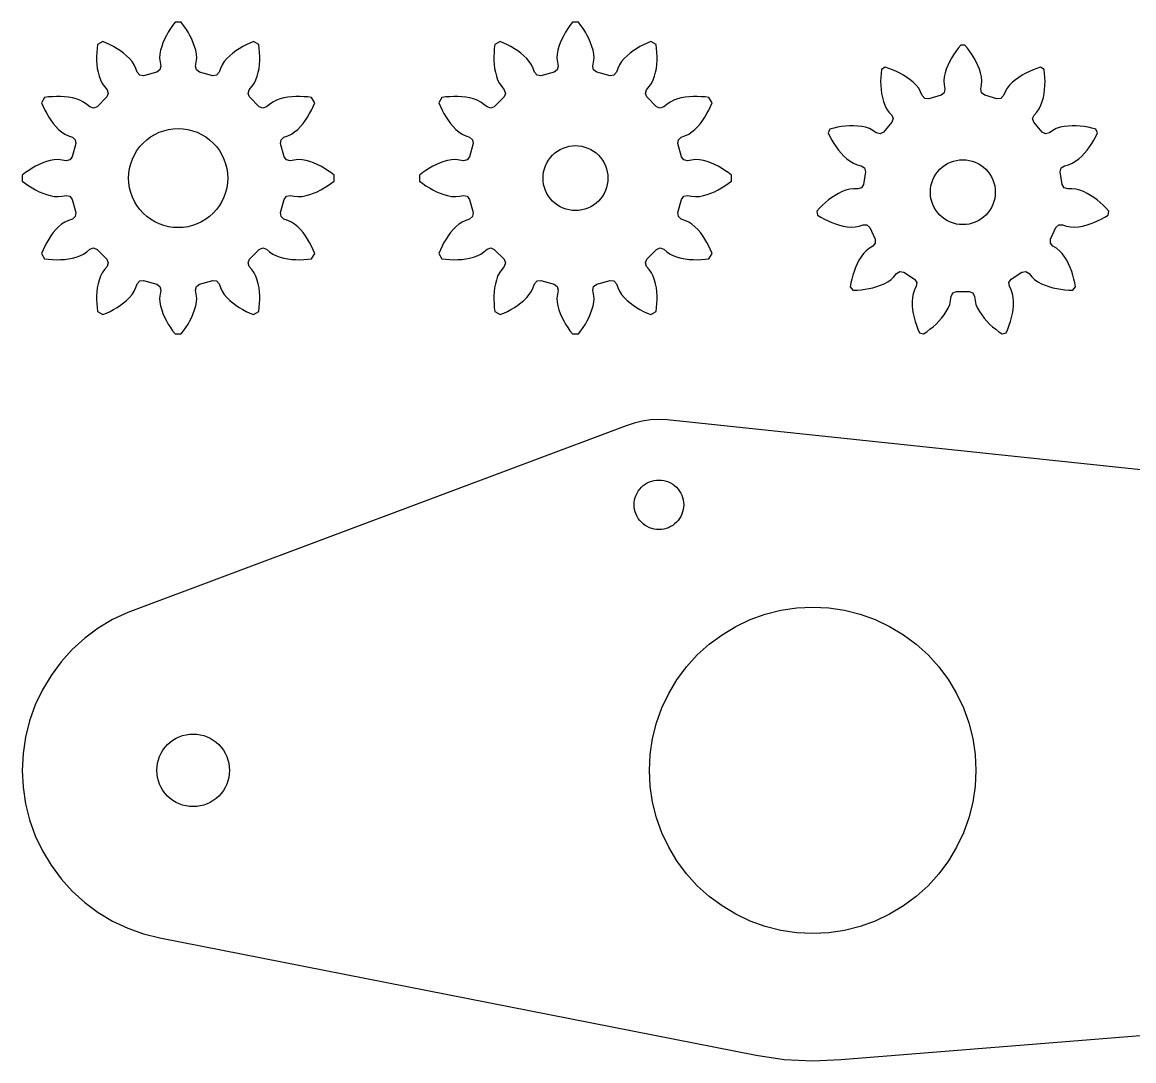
# Model space of a CAD drawing. Header units: millimetres. Extents: x 5 to 285, y 5 to 225.
# Drawn here: x 5 to 70, y 164.2 to 225 of the extents above; entities that cross this region are included whole.
import ezdxf

# ---------------------------------------------------------------- set-up
doc = ezdxf.new("R2010")
doc.units = ezdxf.units.MM
doc.layers.add('CUT', color=1, linetype='Continuous')

msp = doc.modelspace()

# ---------------------------------------------------------------- linework, layer by layer
at = {"layer": 'CUT'}
for points in [[(14.4449, 206.9403), (14.576, 207.1326), (14.7009, 207.3289), (14.814, 207.5323), (14.918, 207.7404), (15.0106, 207.9539), (15.0879, 208.1734), (15.1502, 208.3976), (15.193, 208.6262), (15.2085, 208.8581), (15.1783, 209.0888), (15.1426, 209.3188), (15.1871, 209.5416), (15.3691, 209.6776), (16.1449, 209.8854), (16.3705, 209.8587), (16.5205, 209.688), (16.6045, 209.4709), (16.6937, 209.2561), (16.823, 209.0629), (16.9745, 208.8864), (17.1405, 208.7234), (17.3172, 208.572), (17.5041, 208.4334), (17.6982, 208.3051), (17.8979, 208.1855), (18.1042, 208.078), (18.3139, 207.977), (18.5289, 207.888), (18.8407, 208.068), (18.8711, 208.2987), (18.8885, 208.5308), (18.8985, 208.7633), (18.8948, 208.9959), (18.8808, 209.2282), (18.8542, 209.4594), (18.8114, 209.6881), (18.7532, 209.9134), (18.6761, 210.1328), (18.5735, 210.3414), (18.432, 210.526), (18.2861, 210.7074), (18.2132, 210.9226), (18.3028, 211.1313), (18.8708, 211.6993), (19.0795, 211.7889), (19.2947, 211.716), (19.4761, 211.5701), (19.6607, 211.4286), (19.8693, 211.326), (20.0887, 211.2489), (20.314, 211.1907), (20.5427, 211.1479), (20.7739, 211.1213), (21.0062, 211.1073), (21.2388, 211.1036), (21.4713, 211.1136), (21.7034, 211.131), (21.9341, 211.1614), (22.1141, 211.4732), (22.0251, 211.6882), (21.9241, 211.8979), (21.8166, 212.1042), (21.697, 212.3039), (21.5687, 212.498), (21.4301, 212.6849), (21.2787, 212.8616), (21.1157, 213.0276), (20.9392, 213.1791), (20.746, 213.3084), (20.5312, 213.3976), (20.3141, 213.4816), (20.1434, 213.6316), (20.1167, 213.8572), (20.3245, 214.633), (20.4605, 214.815), (20.6833, 214.8595), (20.9133, 214.8238), (21.144, 214.7936), (21.3759, 214.8091), (21.6045, 214.8519), (21.8287, 214.9142), (22.0482, 214.9915), (22.2617, 215.0841), (22.4698, 215.1881), (22.6732, 215.3012), (22.8695, 215.4261), (23.0618, 215.5572), (23.2464, 215.6989), (23.2464, 216.0589), (23.0618, 216.2006), (22.8695, 216.3317), (22.6732, 216.4566), (22.4698, 216.5697), (22.2617, 216.6737), (22.0482, 216.7663), (21.8287, 216.8436), (21.6045, 216.9059), (21.3759, 216.9487), (21.144, 216.9642), (20.9133, 216.934), (20.6833, 216.8983), (20.4605, 216.9428), (20.3245, 217.1248), (20.1167, 217.9006), (20.1434, 218.1262), (20.3141, 218.2762), (20.5312, 218.3602), (20.746, 218.4494), (20.9392, 218.5787), (21.1157, 218.7302), (21.2787, 218.8962), (21.4301, 219.0729), (21.5687, 219.2598), (21.697, 219.4539), (21.8166, 219.6536), (21.9241, 219.8599), (22.0251, 220.0696), (22.1141, 220.2846), (21.9341, 220.5964), (21.7034, 220.6268), (21.4713, 220.6442), (21.2388, 220.6542), (21.0062, 220.6505), (20.7739, 220.6365), (20.5427, 220.6099), (20.314, 220.5671), (20.0887, 220.5089), (19.8693, 220.4318), (19.6607, 220.3292), (19.4761, 220.1877), (19.2947, 220.0418), (19.0795, 219.9689), (18.8708, 220.0585), (18.3028, 220.6265), (18.2132, 220.8352), (18.2861, 221.0504), (18.432, 221.2318), (18.5735, 221.4164), (18.6761, 221.625), (18.7532, 221.8444), (18.8114, 222.0697), (18.8542, 222.2984), (18.8808, 222.5296), (18.8948, 222.7619), (18.8985, 222.9945), (18.8885, 223.227), (18.8711, 223.4591), (18.8407, 223.6898), (18.5289, 223.8698), (18.3139, 223.7808), (18.1042, 223.6798), (17.8979, 223.5723), (17.6982, 223.4527), (17.5041, 223.3244), (17.3172, 223.1858), (17.1405, 223.0344), (16.9745, 222.8714), (16.823, 222.6949), (16.6937, 222.5017), (16.6045, 222.2869), (16.5205, 222.0698), (16.3705, 221.8991), (16.1449, 221.8724), (15.3691, 222.0802), (15.1871, 222.2162), (15.1426, 222.439), (15.1783, 222.669), (15.2085, 222.8997), (15.193, 223.1316), (15.1502, 223.3602), (15.0879, 223.5844), (15.0106, 223.8039), (14.918, 224.0174), (14.814, 224.2255), (14.7009, 224.4289), (14.576, 224.6252), (14.4449, 224.8175), (14.3032, 225.0021), (13.9432, 225.0021), (13.8015, 224.8175), (13.6704, 224.6252), (13.5455, 224.4289), (13.4324, 224.2255), (13.3284, 224.0174), (13.2358, 223.8039), (13.1585, 223.5844), (13.0962, 223.3602), (13.0534, 223.1316), (13.0379, 222.8997), (13.0681, 222.669), (13.1038, 222.439), (13.0593, 222.2162), (12.8773, 222.0802), (12.1015, 221.8724), (11.8759, 221.8991), (11.7259, 222.0698), (11.6419, 222.2869), (11.5527, 222.5017), (11.4234, 222.6949), (11.2719, 222.8714), (11.1059, 223.0344), (10.9292, 223.1858), (10.7423, 223.3244), (10.5482, 223.4527), (10.3485, 223.5723), (10.1422, 223.6798), (9.9325, 223.7808), (9.7175, 223.8698), (9.4057, 223.6898), (9.3753, 223.4591), (9.3579, 223.227), (9.3479, 222.9945), (9.3516, 222.7619), (9.3656, 222.5296), (9.3922, 222.2984), (9.435, 222.0697), (9.4932, 221.8444), (9.5703, 221.625), (9.6729, 221.4164), (9.8144, 221.2318), (9.9603, 221.0504), (10.0332, 220.8352), (9.9436, 220.6265), (9.3756, 220.0585), (9.1669, 219.9689), (8.9517, 220.0418), (8.7703, 220.1877), (8.5857, 220.3292), (8.3771, 220.4318), (8.1577, 220.5089), (7.9324, 220.5671), (7.7037, 220.6099), (7.4725, 220.6365), (7.2402, 220.6505), (7.0076, 220.6542), (6.7751, 220.6442), (6.543, 220.6268), (6.3123, 220.5964), (6.1323, 220.2846), (6.2213, 220.0696), (6.3223, 219.8599), (6.4298, 219.6536), (6.5494, 219.4539), (6.6777, 219.2598), (6.8163, 219.0729), (6.9677, 218.8962), (7.1307, 218.7302), (7.3072, 218.5787), (7.5004, 218.4494), (7.7152, 218.3602), (7.9323, 218.2762), (8.103, 218.1262), (8.1297, 217.9006), (7.9219, 217.1248), (7.7859, 216.9428), (7.5631, 216.8983), (7.3331, 216.934), (7.1024, 216.9642), (6.8705, 216.9487), (6.6419, 216.9059), (6.4177, 216.8436), (6.1982, 216.7663), (5.9847, 216.6737), (5.7766, 216.5697), (5.5732, 216.4566), (5.3769, 216.3317), (5.1846, 216.2006), (5, 216.0589), (5, 215.6989), (5.1846, 215.5572), (5.3769, 215.4261), (5.5732, 215.3012), (5.7766, 215.1881), (5.9847, 215.0841), (6.1982, 214.9915), (6.4177, 214.9142), (6.6419, 214.8519), (6.8705, 214.8091), (7.1024, 214.7936), (7.3331, 214.8238), (7.5631, 214.8595), (7.7859, 214.815), (7.9219, 214.633), (8.1297, 213.8572), (8.103, 213.6316), (7.9323, 213.4816), (7.7152, 213.3976), (7.5004, 213.3084), (7.3072, 213.1791), (7.1307, 213.0276), (6.9677, 212.8616), (6.8163, 212.6849), (6.6777, 212.498), (6.5494, 212.3039), (6.4298, 212.1042), (6.3223, 211.8979), (6.2213, 211.6882), (6.1323, 211.4732), (6.3123, 211.1614), (6.543, 211.131), (6.7751, 211.1136), (7.0076, 211.1036), (7.2402, 211.1073), (7.4725, 211.1213), (7.7037, 211.1479), (7.9324, 211.1907), (8.1577, 211.2489), (8.3771, 211.326), (8.5857, 211.4286), (8.7703, 211.5701), (8.9517, 211.716), (9.1669, 211.7889), (9.3756, 211.6993), (9.9436, 211.1313), (10.0332, 210.9226), (9.9603, 210.7074), (9.8144, 210.526), (9.6729, 210.3414), (9.5703, 210.1328), (9.4932, 209.9134), (9.435, 209.6881), (9.3922, 209.4594), (9.3656, 209.2282), (9.3516, 208.9959), (9.3479, 208.7633), (9.3579, 208.5308), (9.3753, 208.2987), (9.4057, 208.068), (9.7175, 207.888), (9.9325, 207.977), (10.1422, 208.078), (10.3485, 208.1855), (10.5482, 208.3051), (10.7423, 208.4334), (10.9292, 208.572), (11.1059, 208.7234), (11.2719, 208.8864), (11.4234, 209.0629), (11.5527, 209.2561), (11.6419, 209.4709), (11.7259, 209.688), (11.8759, 209.8587), (12.1015, 209.8854), (12.8773, 209.6776), (13.0593, 209.5416), (13.1038, 209.3188), (13.0681, 209.0888), (13.0379, 208.8581), (13.0534, 208.6262), (13.0962, 208.3976), (13.1585, 208.1734), (13.2358, 207.9539), (13.3284, 207.7404), (13.4324, 207.5323), (13.5455, 207.3289), (13.6704, 207.1326), (13.8015, 206.9403), (13.9432, 206.7557), (14.3032, 206.7557)], [(37.6913, 206.9403), (37.8224, 207.1326), (37.9473, 207.3289), (38.0604, 207.5323), (38.1644, 207.7404), (38.257, 207.9539), (38.3343, 208.1734), (38.3966, 208.3976), (38.4394, 208.6262), (38.4549, 208.8581), (38.4247, 209.0888), (38.389, 209.3188), (38.4335, 209.5416), (38.6155, 209.6776), (39.3913, 209.8854), (39.6169, 209.8587), (39.7669, 209.688), (39.8509, 209.4709), (39.9401, 209.2561), (40.0694, 209.0629), (40.2209, 208.8864), (40.3869, 208.7234), (40.5636, 208.572), (40.7505, 208.4334), (40.9446, 208.3051), (41.1443, 208.1855), (41.3506, 208.078), (41.5603, 207.977), (41.7753, 207.888), (42.0871, 208.068), (42.1175, 208.2987), (42.1349, 208.5308), (42.1449, 208.7633), (42.1412, 208.9959), (42.1272, 209.2282), (42.1006, 209.4594), (42.0578, 209.6881), (41.9996, 209.9134), (41.9225, 210.1328), (41.8199, 210.3414), (41.6784, 210.526), (41.5325, 210.7074), (41.4596, 210.9226), (41.5492, 211.1313), (42.1172, 211.6993), (42.3259, 211.7889), (42.5411, 211.716), (42.7225, 211.5701), (42.9071, 211.4286), (43.1157, 211.326), (43.3351, 211.2489), (43.5604, 211.1907), (43.7891, 211.1479), (44.0203, 211.1213), (44.2526, 211.1073), (44.4852, 211.1036), (44.7177, 211.1136), (44.9498, 211.131), (45.1805, 211.1614), (45.3605, 211.4732), (45.2715, 211.6882), (45.1705, 211.8979), (45.063, 212.1042), (44.9434, 212.3039), (44.8151, 212.498), (44.6765, 212.6849), (44.5251, 212.8616), (44.3621, 213.0276), (44.1856, 213.1791), (43.9924, 213.3084), (43.7776, 213.3976), (43.5605, 213.4816), (43.3898, 213.6316), (43.3631, 213.8572), (43.5709, 214.633), (43.7069, 214.815), (43.9297, 214.8595), (44.1597, 214.8238), (44.3904, 214.7936), (44.6223, 214.8091), (44.8509, 214.8519), (45.0751, 214.9142), (45.2946, 214.9915), (45.5081, 215.0841), (45.7162, 215.1881), (45.9196, 215.3012), (46.1159, 215.4261), (46.3082, 215.5572), (46.4928, 215.6989), (46.4928, 216.0589), (46.3082, 216.2006), (46.1159, 216.3317), (45.9196, 216.4566), (45.7162, 216.5697), (45.5081, 216.6737), (45.2946, 216.7663), (45.0751, 216.8436), (44.8509, 216.9059), (44.6223, 216.9487), (44.3904, 216.9642), (44.1597, 216.934), (43.9297, 216.8983), (43.7069, 216.9428), (43.5709, 217.1248), (43.3631, 217.9006), (43.3898, 218.1262), (43.5605, 218.2762), (43.7776, 218.3602), (43.9924, 218.4494), (44.1856, 218.5787), (44.3621, 218.7302), (44.5251, 218.8962), (44.6765, 219.0729), (44.8151, 219.2598), (44.9434, 219.4539), (45.063, 219.6536), (45.1705, 219.8599), (45.2715, 220.0696), (45.3605, 220.2846), (45.1805, 220.5964), (44.9498, 220.6268), (44.7177, 220.6442), (44.4852, 220.6542), (44.2526, 220.6505), (44.0203, 220.6365), (43.7891, 220.6099), (43.5604, 220.5671), (43.3351, 220.5089), (43.1157, 220.4318), (42.9071, 220.3292), (42.7225, 220.1877), (42.5411, 220.0418), (42.3259, 219.9689), (42.1172, 220.0585), (41.5492, 220.6265), (41.4596, 220.8352), (41.5325, 221.0504), (41.6784, 221.2318), (41.8199, 221.4164), (41.9225, 221.625), (41.9996, 221.8444), (42.0578, 222.0697), (42.1006, 222.2984), (42.1272, 222.5296), (42.1412, 222.7619), (42.1449, 222.9945), (42.1349, 223.227), (42.1175, 223.4591), (42.0871, 223.6898), (41.7753, 223.8698), (41.5603, 223.7808), (41.3506, 223.6798), (41.1443, 223.5723), (40.9446, 223.4527), (40.7505, 223.3244), (40.5636, 223.1858), (40.3869, 223.0344), (40.2209, 222.8714), (40.0694, 222.6949), (39.9401, 222.5017), (39.8509, 222.2869), (39.7669, 222.0698), (39.6169, 221.8991), (39.3913, 221.8724), (38.6155, 222.0802), (38.4335, 222.2162), (38.389, 222.439), (38.4247, 222.669), (38.4549, 222.8997), (38.4394, 223.1316), (38.3966, 223.3602), (38.3343, 223.5844), (38.257, 223.8039), (38.1644, 224.0174), (38.0604, 224.2255), (37.9473, 224.4289), (37.8224, 224.6252), (37.6913, 224.8175), (37.5496, 225.0021), (37.1896, 225.0021), (37.0479, 224.8175), (36.9168, 224.6252), (36.7919, 224.4289), (36.6788, 224.2255), (36.5748, 224.0174), (36.4822, 223.8039), (36.4049, 223.5844), (36.3426, 223.3602), (36.2998, 223.1316), (36.2843, 222.8997), (36.3145, 222.669), (36.3502, 222.439), (36.3057, 222.2162), (36.1237, 222.0802), (35.3479, 221.8724), (35.1223, 221.8991), (34.9723, 222.0698), (34.8883, 222.2869), (34.7991, 222.5017), (34.6698, 222.6949), (34.5183, 222.8714), (34.3523, 223.0344), (34.1756, 223.1858), (33.9887, 223.3244), (33.7946, 223.4527), (33.5949, 223.5723), (33.3886, 223.6798), (33.1789, 223.7808), (32.9639, 223.8698), (32.6521, 223.6898), (32.6217, 223.4591), (32.6043, 223.227), (32.5943, 222.9945), (32.598, 222.7619), (32.612, 222.5296), (32.6386, 222.2984), (32.6814, 222.0697), (32.7396, 221.8444), (32.8167, 221.625), (32.9193, 221.4164), (33.0608, 221.2318), (33.2067, 221.0504), (33.2796, 220.8352), (33.19, 220.6265), (32.622, 220.0585), (32.4133, 219.9689), (32.1981, 220.0418), (32.0167, 220.1877), (31.8321, 220.3292), (31.6235, 220.4318), (31.4041, 220.5089), (31.1788, 220.5671), (30.9501, 220.6099), (30.7189, 220.6365), (30.4866, 220.6505), (30.254, 220.6542), (30.0215, 220.6442), (29.7894, 220.6268), (29.5587, 220.5964), (29.3787, 220.2846), (29.4677, 220.0696), (29.5687, 219.8599), (29.6762, 219.6536), (29.7958, 219.4539), (29.9241, 219.2598), (30.0627, 219.0729), (30.2141, 218.8962), (30.3771, 218.7302), (30.5536, 218.5787), (30.7468, 218.4494), (30.9616, 218.3602), (31.1787, 218.2762), (31.3494, 218.1262), (31.3761, 217.9006), (31.1683, 217.1248), (31.0323, 216.9428), (30.8095, 216.8983), (30.5795, 216.934), (30.3488, 216.9642), (30.1169, 216.9487), (29.8883, 216.9059), (29.6641, 216.8436), (29.4446, 216.7663), (29.2311, 216.6737), (29.023, 216.5697), (28.8196, 216.4566), (28.6233, 216.3317), (28.431, 216.2006), (28.2464, 216.0589), (28.2464, 215.6989), (28.431, 215.5572), (28.6233, 215.4261), (28.8196, 215.3012), (29.023, 215.1881), (29.2311, 215.0841), (29.4446, 214.9915), (29.6641, 214.9142), (29.8883, 214.8519), (30.1169, 214.8091), (30.3488, 214.7936), (30.5795, 214.8238), (30.8095, 214.8595), (31.0323, 214.815), (31.1683, 214.633), (31.3761, 213.8572), (31.3494, 213.6316), (31.1787, 213.4816), (30.9616, 213.3976), (30.7468, 213.3084), (30.5536, 213.1791), (30.3771, 213.0276), (30.2141, 212.8616), (30.0627, 212.6849), (29.9241, 212.498), (29.7958, 212.3039), (29.6762, 212.1042), (29.5687, 211.8979), (29.4677, 211.6882), (29.3787, 211.4732), (29.5587, 211.1614), (29.7894, 211.131), (30.0215, 211.1136), (30.254, 211.1036), (30.4866, 211.1073), (30.7189, 211.1213), (30.9501, 211.1479), (31.1788, 211.1907), (31.4041, 211.2489), (31.6235, 211.326), (31.8321, 211.4286), (32.0167, 211.5701), (32.1981, 211.716), (32.4133, 211.7889), (32.622, 211.6993), (33.19, 211.1313), (33.2796, 210.9226), (33.2067, 210.7074), (33.0608, 210.526), (32.9193, 210.3414), (32.8167, 210.1328), (32.7396, 209.9134), (32.6814, 209.6881), (32.6386, 209.4594), (32.612, 209.2282), (32.598, 208.9959), (32.5943, 208.7633), (32.6043, 208.5308), (32.6217, 208.2987), (32.6521, 208.068), (32.9639, 207.888), (33.1789, 207.977), (33.3886, 208.078), (33.5949, 208.1855), (33.7946, 208.3051), (33.9887, 208.4334), (34.1756, 208.572), (34.3523, 208.7234), (34.5183, 208.8864), (34.6698, 209.0629), (34.7991, 209.2561), (34.8883, 209.4709), (34.9723, 209.688), (35.1223, 209.8587), (35.3479, 209.8854), (36.1237, 209.6776), (36.3057, 209.5416), (36.3502, 209.3188), (36.3145, 209.0888), (36.2843, 208.8581), (36.2998, 208.6262), (36.3426, 208.3976), (36.4049, 208.1734), (36.4822, 207.9539), (36.5748, 207.7404), (36.6788, 207.5323), (36.7919, 207.3289), (36.9168, 207.1326), (37.0479, 206.9403), (37.1896, 206.7557), (37.5496, 206.7557)], [(62.5784, 206.825), (62.6694, 207.0421), (62.7527, 207.2624), (62.824, 207.4868), (62.8861, 207.7139), (62.9347, 207.9443), (62.971, 208.1769), (62.9933, 208.4113), (62.9981, 208.6467), (62.9831, 208.8816), (62.943, 209.1135), (62.861, 209.3335), (62.7566, 209.5446), (62.728, 209.7727), (62.8608, 209.9603), (63.4926, 210.3664), (63.7184, 210.4091), (63.914, 210.2884), (64.0627, 210.1058), (64.2287, 209.9397), (64.423, 209.807), (64.6304, 209.6957), (64.8466, 209.6023), (65.069, 209.5252), (65.2957, 209.4616), (65.5254, 209.4101), (65.7578, 209.3722), (65.9916, 209.3439), (66.2265, 209.3282), (66.4619, 209.3207), (66.623, 209.5066), (66.5821, 209.7386), (66.5331, 209.9689), (66.4718, 210.1962), (66.4012, 210.4209), (66.3176, 210.6409), (66.2224, 210.8562), (66.1144, 211.0654), (65.9912, 211.2661), (65.8515, 211.4556), (65.6925, 211.629), (65.5045, 211.7697), (65.3026, 211.8909), (65.1552, 212.0673), (65.1654, 212.2969), (65.4774, 212.9801), (65.6443, 213.1382), (65.8741, 213.1423), (66.0979, 213.0691), (66.3273, 213.0192), (66.5625, 213.0126), (66.7972, 213.031), (67.0296, 213.0694), (67.2584, 213.1248), (67.4834, 213.1938), (67.7046, 213.2747), (67.9205, 213.3685), (68.1325, 213.471), (68.3386, 213.5848), (68.5406, 213.7058), (68.5756, 213.9493), (68.4159, 214.1223), (68.2502, 214.2895), (68.0757, 214.4477), (67.8949, 214.5985), (67.7055, 214.7384), (67.509, 214.8681), (67.3051, 214.9857), (67.0929, 215.0879), (66.873, 215.1717), (66.6455, 215.2316), (66.4112, 215.2484), (66.1759, 215.2412), (65.9565, 215.3099), (65.841, 215.5086), (65.7341, 216.252), (65.789, 216.4752), (65.9801, 216.6029), (66.208, 216.6623), (66.4279, 216.7444), (66.6294, 216.866), (66.8168, 217.0084), (66.9915, 217.1662), (67.1541, 217.3366), (67.3061, 217.5163), (67.4484, 217.7039), (67.5794, 217.8996), (67.7022, 218.1004), (67.8142, 218.3076), (67.9187, 218.5186), (67.8165, 218.7423), (67.5886, 218.8015), (67.3587, 218.8526), (67.1264, 218.8913), (66.8928, 218.9205), (66.6578, 218.9358), (66.4225, 218.9386), (66.1873, 218.9273), (65.9536, 218.8986), (65.7232, 218.8502), (65.4994, 218.7776), (65.2933, 218.6651), (65.0992, 218.5318), (64.8775, 218.471), (64.6729, 218.5757), (64.1811, 219.1433), (64.1066, 219.3607), (64.1983, 219.5715), (64.3579, 219.7446), (64.4986, 219.9326), (64.6023, 220.1438), (64.683, 220.365), (64.7446, 220.5922), (64.7893, 220.8234), (64.82, 221.0568), (64.8383, 221.2915), (64.8427, 221.5269), (64.8374, 221.7623), (64.8196, 221.9971), (64.7934, 222.2311), (64.5865, 222.3641), (64.3628, 222.2907), (64.1418, 222.2094), (63.9255, 222.1164), (63.7132, 222.0146), (63.5072, 221.9004), (63.3077, 221.7756), (63.116, 221.6389), (62.9349, 221.4884), (62.7672, 221.3232), (62.6182, 221.1411), (62.5056, 220.935), (62.4144, 220.7179), (62.2608, 220.5469), (62.0321, 220.5244), (61.3114, 220.736), (61.1313, 220.8786), (61.0944, 221.1055), (61.1351, 221.3374), (61.1518, 221.5717), (61.1249, 221.8054), (61.0732, 222.0351), (61.0022, 222.2596), (60.9148, 222.4782), (60.8144, 222.6911), (60.7029, 222.8985), (60.5793, 223.0989), (60.4477, 223.2941), (60.3057, 223.482), (60.1572, 223.6647), (59.9112, 223.6647), (59.7627, 223.482), (59.6207, 223.2941), (59.4891, 223.0989), (59.3655, 222.8985), (59.254, 222.6911), (59.1536, 222.4782), (59.0662, 222.2596), (58.9952, 222.0351), (58.9435, 221.8054), (58.9166, 221.5717), (58.9333, 221.3374), (58.974, 221.1055), (58.9371, 220.8786), (58.757, 220.736), (58.0363, 220.5244), (57.8076, 220.5469), (57.654, 220.7179), (57.5628, 220.935), (57.4502, 221.1411), (57.3012, 221.3232), (57.1335, 221.4884), (56.9524, 221.6389), (56.7607, 221.7756), (56.5612, 221.9004), (56.3552, 222.0146), (56.1429, 222.1164), (55.9266, 222.2094), (55.7056, 222.2907), (55.4819, 222.3641), (55.275, 222.2311), (55.2488, 221.9971), (55.231, 221.7623), (55.2257, 221.5269), (55.2301, 221.2915), (55.2484, 221.0568), (55.2791, 220.8234), (55.3238, 220.5922), (55.3854, 220.365), (55.4661, 220.1438), (55.5698, 219.9326), (55.7105, 219.7446), (55.8701, 219.5715), (55.9618, 219.3607), (55.8873, 219.1433), (55.3955, 218.5757), (55.1909, 218.471), (54.9692, 218.5318), (54.7751, 218.6651), (54.569, 218.7776), (54.3452, 218.8502), (54.1148, 218.8986), (53.8811, 218.9273), (53.6459, 218.9386), (53.4106, 218.9358), (53.1756, 218.9205), (52.942, 218.8913), (52.7097, 218.8526), (52.4798, 218.8015), (52.2519, 218.7423), (52.1497, 218.5186), (52.2542, 218.3076), (52.3662, 218.1004), (52.489, 217.8996), (52.62, 217.7039), (52.7623, 217.5163), (52.9143, 217.3366), (53.0769, 217.1662), (53.2516, 217.0084), (53.439, 216.866), (53.6405, 216.7444), (53.8604, 216.6623), (54.0883, 216.6029), (54.2794, 216.4752), (54.3343, 216.252), (54.2274, 215.5086), (54.1119, 215.3099), (53.8925, 215.2412), (53.6572, 215.2484), (53.4229, 215.2316), (53.1954, 215.1717), (52.9755, 215.0879), (52.7633, 214.9857), (52.5594, 214.8681), (52.3629, 214.7384), (52.1735, 214.5985), (51.9927, 214.4477), (51.8182, 214.2895), (51.6525, 214.1223), (51.4928, 213.9493), (51.5278, 213.7058), (51.7298, 213.5848), (51.9359, 213.471), (52.1479, 213.3685), (52.3638, 213.2747), (52.585, 213.1938), (52.81, 213.1248), (53.0388, 213.0694), (53.2712, 213.031), (53.5059, 213.0126), (53.7411, 213.0192), (53.9705, 213.0691), (54.1943, 213.1423), (54.4241, 213.1382), (54.591, 212.9801), (54.903, 212.2969), (54.9132, 212.0673), (54.7658, 211.8909), (54.5639, 211.7697), (54.3759, 211.629), (54.2169, 211.4556), (54.0772, 211.2661), (53.954, 211.0654), (53.846, 210.8562), (53.7508, 210.6409), (53.6672, 210.4209), (53.5966, 210.1962), (53.5353, 209.9689), (53.4863, 209.7386), (53.4454, 209.5066), (53.6065, 209.3207), (53.8419, 209.3282), (54.0768, 209.3439), (54.3106, 209.3722), (54.543, 209.4101), (54.7727, 209.4616), (54.9994, 209.5252), (55.2218, 209.6023), (55.438, 209.6957), (55.6454, 209.807), (55.8397, 209.9397), (56.0057, 210.1058), (56.1544, 210.2884), (56.35, 210.4091), (56.5758, 210.3664), (57.2076, 209.9603), (57.3404, 209.7727), (57.3118, 209.5446), (57.2074, 209.3335), (57.1254, 209.1135), (57.0853, 208.8816), (57.0703, 208.6467), (57.0751, 208.4113), (57.0974, 208.1769), (57.1337, 207.9443), (57.1823, 207.7139), (57.2444, 207.4868), (57.3157, 207.2624), (57.399, 207.0421), (57.49, 206.825), (57.726, 206.7557), (57.92, 206.8892), (58.1092, 207.0294), (58.2905, 207.1796), (58.4655, 207.3371), (58.631, 207.5047), (58.7873, 207.6807), (58.9327, 207.8658), (59.0641, 208.0612), (59.1784, 208.267), (59.2701, 208.4837), (59.32, 208.7132), (59.3463, 208.9472), (59.4456, 209.1545), (59.6587, 209.2406), (60.4097, 209.2406), (60.6228, 209.1545), (60.7221, 208.9472), (60.7484, 208.7132), (60.7983, 208.4837), (60.89, 208.267), (61.0043, 208.0612), (61.1357, 207.8658), (61.2811, 207.6807), (61.4374, 207.5047), (61.6029, 207.3371), (61.7779, 207.1796), (61.9592, 207.0294), (62.1484, 206.8892), (62.3424, 206.7557)], [(13.839, 212.9929), (13.5575, 213.0346), (13.2814, 213.1038), (13.0134, 213.1997), (12.7561, 213.3213), (12.512, 213.4677), (12.2835, 213.6372), (12.0726, 213.8283), (11.8815, 214.0392), (11.712, 214.2677), (11.5656, 214.5118), (11.444, 214.7691), (11.3481, 215.0371), (11.2789, 215.3132), (11.2372, 215.5947), (11.2232, 215.8789), (11.2372, 216.1631), (11.2789, 216.4446), (11.3481, 216.7207), (11.444, 216.9887), (11.5656, 217.246), (11.712, 217.4901), (11.8815, 217.7186), (12.0726, 217.9295), (12.2835, 218.1206), (12.512, 218.2901), (12.7561, 218.4365), (13.0134, 218.5581), (13.2814, 218.654), (13.5575, 218.7232), (13.839, 218.7649), (14.1232, 218.7789), (14.4074, 218.7649), (14.6889, 218.7232), (14.965, 218.654), (15.233, 218.5581), (15.4903, 218.4365), (15.7344, 218.2901), (15.9629, 218.1206), (16.1738, 217.9295), (16.3649, 217.7186), (16.5344, 217.4901), (16.6808, 217.246), (16.8024, 216.9887), (16.8983, 216.7207), (16.9675, 216.4446), (17.0092, 216.1631), (17.0232, 215.8789), (17.0092, 215.5947), (16.9675, 215.3132), (16.8983, 215.0371), (16.8024, 214.7691), (16.6808, 214.5118), (16.5344, 214.2677), (16.3649, 214.0392), (16.1738, 213.8283), (15.9629, 213.6372), (15.7344, 213.4677), (15.4903, 213.3213), (15.233, 213.1997), (14.965, 213.1038), (14.6889, 213.0346), (14.4074, 212.9929), (14.1232, 212.9789)], [(37.1834, 213.9881), (36.9989, 214.0154), (36.8181, 214.0607), (36.6425, 214.1235), (36.474, 214.2033), (36.314, 214.2991), (36.1643, 214.4102), (36.0261, 214.5354), (35.9009, 214.6736), (35.7898, 214.8233), (35.694, 214.9833), (35.6142, 215.1518), (35.5514, 215.3274), (35.5061, 215.5082), (35.4788, 215.6927), (35.4696, 215.8789), (35.4788, 216.0651), (35.5061, 216.2496), (35.5514, 216.4304), (35.6142, 216.606), (35.694, 216.7745), (35.7898, 216.9345), (35.9009, 217.0842), (36.0261, 217.2224), (36.1643, 217.3476), (36.314, 217.4587), (36.474, 217.5545), (36.6425, 217.6343), (36.8181, 217.6971), (36.9989, 217.7424), (37.1834, 217.7697), (37.3696, 217.7789), (37.5558, 217.7697), (37.7403, 217.7424), (37.9211, 217.6971), (38.0967, 217.6343), (38.2652, 217.5545), (38.4252, 217.4587), (38.5749, 217.3476), (38.7131, 217.2224), (38.8383, 217.0842), (38.9494, 216.9345), (39.0452, 216.7745), (39.125, 216.606), (39.1878, 216.4304), (39.2331, 216.2496), (39.2604, 216.0651), (39.2696, 215.8789), (39.2604, 215.6927), (39.2331, 215.5082), (39.1878, 215.3274), (39.125, 215.1518), (39.0452, 214.9833), (38.9494, 214.8233), (38.8383, 214.6736), (38.7131, 214.5354), (38.5749, 214.4102), (38.4252, 214.2991), (38.2652, 214.2033), (38.0967, 214.1235), (37.9211, 214.0607), (37.7403, 214.0154), (37.5558, 213.9881), (37.3696, 213.9789)], [(59.848, 213.1623), (59.6635, 213.1896), (59.4827, 213.2349), (59.3071, 213.2977), (59.1386, 213.3775), (58.9786, 213.4733), (58.8289, 213.5844), (58.6907, 213.7096), (58.5655, 213.8478), (58.4544, 213.9975), (58.3586, 214.1575), (58.2788, 214.326), (58.216, 214.5016), (58.1707, 214.6824), (58.1434, 214.8669), (58.1342, 215.0531), (58.1434, 215.2393), (58.1707, 215.4238), (58.216, 215.6046), (58.2788, 215.7802), (58.3586, 215.9487), (58.4544, 216.1087), (58.5655, 216.2584), (58.6907, 216.3966), (58.8289, 216.5218), (58.9786, 216.6329), (59.1386, 216.7287), (59.3071, 216.8085), (59.4827, 216.8713), (59.6635, 216.9166), (59.848, 216.9439), (60.0342, 216.9531), (60.2204, 216.9439), (60.4049, 216.9166), (60.5857, 216.8713), (60.7613, 216.8085), (60.9298, 216.7287), (61.0898, 216.6329), (61.2395, 216.5218), (61.3777, 216.3966), (61.5029, 216.2584), (61.614, 216.1087), (61.7098, 215.9487), (61.7896, 215.7802), (61.8524, 215.6046), (61.8977, 215.4238), (61.925, 215.2393), (61.9342, 215.0531), (61.925, 214.8669), (61.8977, 214.6824), (61.8524, 214.5016), (61.7896, 214.326), (61.7098, 214.1575), (61.614, 213.9975), (61.5029, 213.8478), (61.3777, 213.7096), (61.2395, 213.5844), (61.0898, 213.4733), (60.9298, 213.3775), (60.7613, 213.2977), (60.5857, 213.2349), (60.4049, 213.1896), (60.2204, 213.1623), (60.0342, 213.1531)], [(42.1108, 195.3127), (41.9701, 195.3336), (41.832, 195.3681), (41.6981, 195.4161), (41.5694, 195.4769), (41.4474, 195.5501), (41.3331, 195.6348), (41.2276, 195.7304), (41.1321, 195.8358), (41.0473, 195.9501), (40.9742, 196.0722), (40.9133, 196.2008), (40.8654, 196.3348), (40.8308, 196.4728), (40.8099, 196.6136), (40.8029, 196.7557), (40.8099, 196.8978), (40.8308, 197.0386), (40.8654, 197.1766), (40.9133, 197.3106), (40.9742, 197.4392), (41.0473, 197.5613), (41.1321, 197.6756), (41.2276, 197.781), (41.3331, 197.8766), (41.4474, 197.9614), (41.5694, 198.0345), (41.6981, 198.0953), (41.832, 198.1433), (41.9701, 198.1779), (42.1108, 198.1987), (42.2529, 198.2057), (42.3951, 198.1987), (42.5358, 198.1779), (42.6739, 198.1433), (42.8079, 198.0953), (42.9365, 198.0345), (43.0585, 197.9614), (43.1728, 197.8766), (43.2783, 197.781), (43.3738, 197.6756), (43.4586, 197.5613), (43.5317, 197.4392), (43.5926, 197.3106), (43.6405, 197.1766), (43.6751, 197.0386), (43.696, 196.8978), (43.7029, 196.7557), (43.696, 196.6136), (43.6751, 196.4728), (43.6405, 196.3348), (43.5926, 196.2008), (43.5317, 196.0722), (43.4586, 195.9501), (43.3738, 195.8358), (43.2783, 195.7304), (43.1728, 195.6348), (43.0585, 195.5501), (42.9365, 195.4769), (42.8079, 195.4161), (42.6739, 195.3681), (42.5358, 195.3336), (42.3951, 195.3127), (42.2529, 195.3057)], [(50.3139, 171.7097), (49.3869, 171.8472), (48.4778, 172.0749), (47.5954, 172.3907), (46.7482, 172.7914), (45.9443, 173.2732), (45.1916, 173.8315), (44.4971, 174.4608), (43.8678, 175.1553), (43.3095, 175.908), (42.8277, 176.7119), (42.427, 177.5591), (42.1112, 178.4415), (41.8835, 179.3506), (41.746, 180.2776), (41.7, 181.2137), (41.746, 182.1498), (41.8835, 183.0768), (42.1112, 183.9859), (42.427, 184.8683), (42.8277, 185.7155), (43.3095, 186.5194), (43.8678, 187.2721), (44.4971, 187.9666), (45.1916, 188.5959), (45.9443, 189.1542), (46.7482, 189.636), (47.5954, 190.0367), (48.4778, 190.3525), (49.3869, 190.5802), (50.3139, 190.7177), (51.25, 190.7637), (52.1861, 190.7177), (53.1131, 190.5802), (54.0222, 190.3525), (54.9046, 190.0367), (55.7518, 189.636), (56.5557, 189.1542), (57.3084, 188.5959), (58.0029, 187.9666), (58.6322, 187.2721), (59.1905, 186.5194), (59.6723, 185.7155), (60.073, 184.8683), (60.3888, 183.9859), (60.6165, 183.0768), (60.754, 182.1498), (60.8, 181.2137), (60.754, 180.2776), (60.6165, 179.3506), (60.3888, 178.4415), (60.073, 177.5591), (59.6723, 176.7119), (59.1905, 175.908), (58.6322, 175.1553), (58.0029, 174.4608), (57.3084, 173.8315), (56.5557, 173.2732), (55.7518, 172.7914), (54.9046, 172.3907), (54.0222, 172.0749), (53.1131, 171.8472), (52.1861, 171.7097), (51.25, 171.6637)], [(14.7917, 179.0989), (14.5854, 179.1295), (14.3831, 179.1802), (14.1868, 179.2505), (13.9983, 179.3396), (13.8194, 179.4468), (13.6519, 179.5711), (13.4974, 179.7111), (13.3574, 179.8656), (13.2331, 180.0331), (13.1259, 180.212), (13.0368, 180.4005), (12.9665, 180.5968), (12.9158, 180.7991), (12.8852, 181.0054), (12.875, 181.2137), (12.8852, 181.422), (12.9158, 181.6283), (12.9665, 181.8306), (13.0368, 182.0269), (13.1259, 182.2154), (13.2331, 182.3943), (13.3574, 182.5618), (13.4974, 182.7163), (13.6519, 182.8563), (13.8194, 182.9806), (13.9983, 183.0878), (14.1868, 183.1769), (14.3831, 183.2472), (14.5854, 183.2979), (14.7917, 183.3285), (15, 183.3387), (15.2083, 183.3285), (15.4146, 183.2979), (15.6169, 183.2472), (15.8132, 183.1769), (16.0017, 183.0878), (16.1806, 182.9806), (16.3481, 182.8563), (16.5026, 182.7163), (16.6427, 182.5618), (16.7669, 182.3943), (16.8741, 182.2154), (16.9633, 182.0269), (17.0335, 181.8306), (17.0842, 181.6283), (17.1148, 181.422), (17.125, 181.2137), (17.1148, 181.0054), (17.0842, 180.7991), (17.0335, 180.5968), (16.9633, 180.4005), (16.8741, 180.212), (16.7669, 180.0331), (16.6427, 179.8656), (16.5026, 179.7111), (16.3481, 179.5711), (16.1806, 179.4468), (16.0017, 179.3396), (15.8132, 179.2505), (15.6169, 179.1802), (15.4146, 179.1295), (15.2083, 179.0989), (15, 179.0887)]]:
    msp.add_lwpolyline(points, close=True, dxfattribs=at)
msp.add_lwpolyline([(152.132, 190.1703), (42.743, 201.7316), (42.2529, 201.7557), (41.7629, 201.7316), (41.2775, 201.6596), (40.8015, 201.5404), (40.3395, 201.3751), (11.1732, 190.4525), (10.286, 190.0329), (9.4443, 189.5284), (8.6561, 188.9438), (7.9289, 188.2848), (7.2699, 187.5576), (6.6853, 186.7694), (6.1808, 185.9277), (5.7612, 185.0405), (5.4306, 184.1165), (5.1922, 183.1646), (5.0482, 182.1939), (5, 181.2137), (5.0482, 180.2335), (5.1922, 179.2628), (5.4306, 178.3109), (5.7612, 177.3869), (6.1808, 176.4997), (6.6853, 175.658), (7.2699, 174.8698), (7.9289, 174.1426), (8.6561, 173.4836), (9.4443, 172.899), (10.286, 172.3945), (11.1732, 171.9749), (12.0972, 171.6443), (13.0491, 171.4058), (47.9335, 164.5404), (49.5837, 164.2956), (51.25, 164.2137), (52.9163, 164.2956), (152.132, 172.2571)], dxfattribs=at)

doc.saveas('drawing.dxf')
